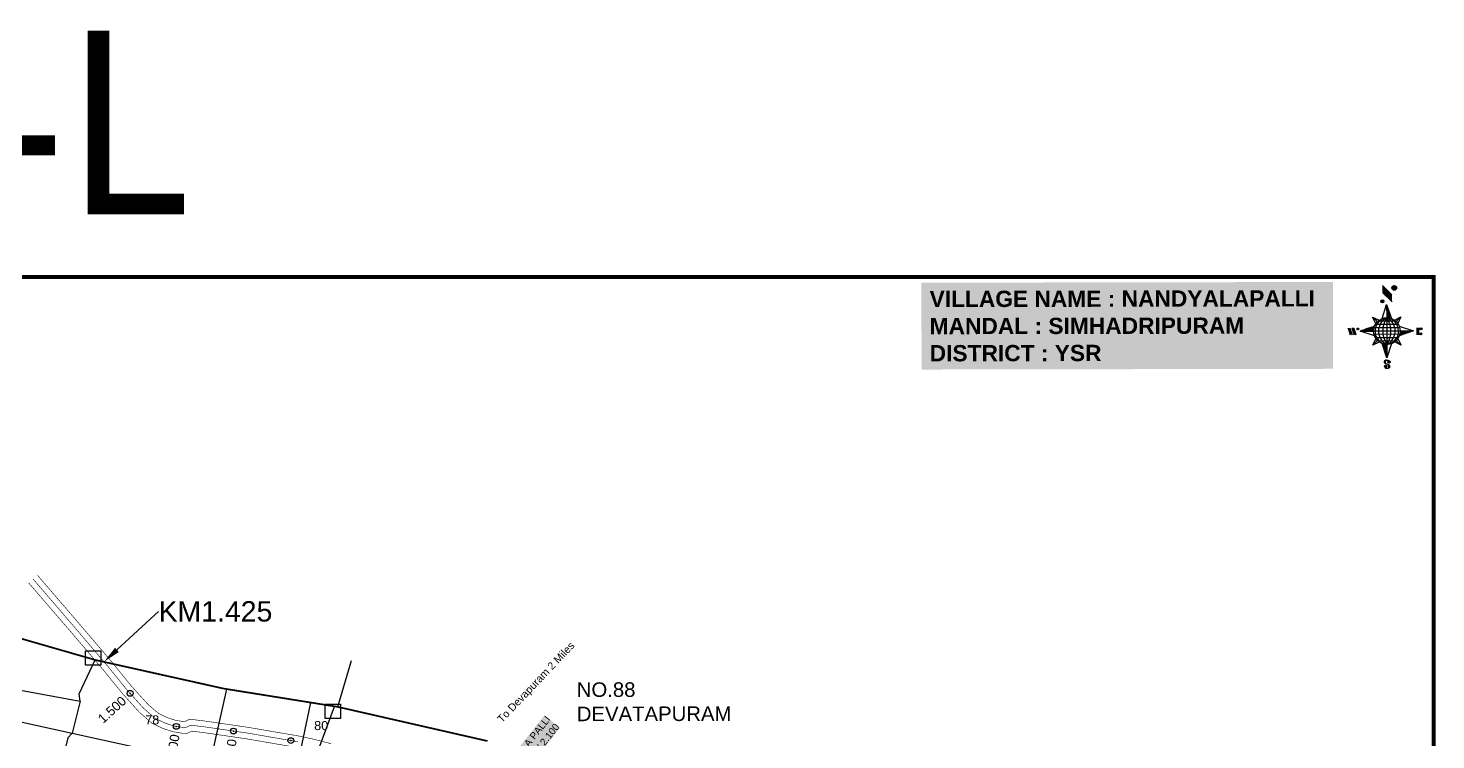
# Model space of a CAD drawing. Header units: inches. Extents: x 192109 to 198389, y 1620925 to 1624593.
# Drawn here: x 195970 to 198389, y 1623369 to 1624593 of the extents above; entities that cross this region are included whole.
import ezdxf
from ezdxf import colors
from ezdxf.entities.mleader import LeaderData, LeaderLine
from ezdxf.enums import TextEntityAlignment as Align
from ezdxf.math import Vec2, Vec3

# ---------------------------------------------------------------- set-up
doc = ezdxf.new("R2010")
doc.units = ezdxf.units.IN
doc.header["$LTSCALE"] = 15
doc.header["$MEASUREMENT"] = 0
doc.header["$PDMODE"] = 32
doc.header["$PDSIZE"] = 10
doc.linetypes.add('HIDDEN2', pattern=[0.1875, 0.125, -0.0625])
for name, color, linetype in [('AQUADUCT', 1, 'Continuous'), ('bord', 1, 'Continuous'), ('CADAS', 1, 'Continuous'), ('CANAL1', 7, 'Continuous'), ('CHANAGE', 1, 'Continuous'), ('PLOT NO', 7, 'Continuous'), ('PLOTS', 7, 'Continuous'), ('STRUCTURE', 5, 'Continuous'), ('text2', 7, 'Continuous'), ('VILLAGE BOUNDARY', 5, 'Continuous'), ('VILLAGE STONES', 240, 'Continuous')]:
    doc.layers.add(name, color=color, linetype=linetype)
doc.styles.get("Standard").update_dxf_attribs({"font": 'arial.ttf'})
doc.styles.add('TMS', font='trebuc.ttf')
pattern_1 = [(267.297113149, (-8720374.938, 50637915.138), (10.5367255337, -0.497431438), [])]
pattern_2 = [(357.297113149, (-8720374.938, 50637915.138), (0.497431438, 10.5367255337), [])]

# ---------------------------------------------------------------- blocks, each defined once
blk = doc.blocks.new('*X14')
at = {"color": 0, "linetype": 'Continuous'}
for p, q in [((6321.6, 240.5), (6322.3, 241.2)), ((6321.6, 240.3), (6322.3, 241)), ((6321.6, 240.1), (6322.3, 240.8)), ((6321.6, 239.9), (6322.4, 240.7)), ((6321.6, 239.8), (6322.4, 240.6)), ((6321.6, 239.6), (6322.5, 240.5)), ((6321.6, 239.4), (6322.5, 240.3)), ((6321.6, 239.2), (6322.6, 240.2)), ((6321.7, 239.1), (6322.6, 240.1)), ((6321.8, 240.8), (6322.4, 241.4)), ((6321.8, 239), (6322.7, 240)), ((6321.8, 239), (6322.8, 239.9)), ((6321.9, 238.9), (6322.9, 239.8)), ((6322, 238.8), (6323, 239.7)), ((6322.1, 241.3), (6322.4, 241.6)), ((6322.1, 238.7), (6323.1, 239.6)), ((6322.2, 238.6), (6323.1, 239.6)), ((6322.3, 238.5), (6323.2, 239.5)), ((6322.4, 238.5), (6323.3, 239.4)), ((6322.5, 238.4), (6323.4, 239.3)), ((6322.7, 238.4), (6323.6, 239.3)), ((6322.8, 238.3), (6323.7, 239.2)), ((6322.9, 238.3), (6323.8, 239.1)), ((6323.1, 238.2), (6323.9, 239.1)), ((6323.2, 238.2), (6324, 239)), ((6323.3, 238.2), (6324.2, 239)), ((6323.5, 238.1), (6324.3, 238.9)), ((6323.7, 238.1), (6324.4, 238.9)), ((6323.8, 238.1), (6324.6, 238.8)), ((6324.1, 238.2), (6324.7, 238.8)), ((6324.3, 238.3), (6324.9, 238.8)), ((6324.6, 238.3), (6325.1, 238.8)), ((6324.8, 238.4), (6325.2, 238.8)), ((6325.1, 238.5), (6325.4, 238.8)), ((6325.4, 238.6), (6325.6, 238.8))]:
    blk.add_line(p, q, dxfattribs=at)
blk = doc.blocks.new('*X13')
at = {"color": 0, "linetype": 'Continuous'}
for p, q in [((6324.4, 240.3), (6324.5, 240.4)), ((6324.6, 240.3), (6324.8, 240.5)), ((6324.7, 240.2), (6325, 240.5)), ((6324.8, 240.2), (6325.2, 240.6)), ((6325, 240.1), (6325.5, 240.6)), ((6325.1, 240.1), (6325.6, 240.6)), ((6325.2, 240), (6325.8, 240.6)), ((6325.3, 240), (6326, 240.6)), ((6325.4, 239.9), (6326.1, 240.6)), ((6325.5, 239.8), (6326.2, 240.5)), ((6325.6, 239.8), (6326.3, 240.5)), ((6325.7, 239.7), (6326.5, 240.4)), ((6325.9, 239.6), (6326.6, 240.3)), ((6326, 239.5), (6326.7, 240.3)), ((6326, 239.4), (6326.8, 240.2)), ((6326.1, 239.3), (6327, 240.2)), ((6326.2, 239.3), (6327.1, 240.1)), ((6326.3, 239.2), (6327.1, 240)), ((6326.4, 239.1), (6327.2, 239.9)), ((6326.5, 239), (6327.3, 239.8)), ((6326.5, 238.9), (6327.4, 239.7)), ((6326.6, 238.8), (6327.5, 239.6)), ((6326.7, 238.7), (6327.5, 239.5)), ((6326.8, 238.6), (6327.6, 239.4)), ((6326.8, 238.5), (6327.7, 239.3)), ((6326.8, 236.5), (6327.4, 237)), ((6326.9, 238.3), (6327.8, 239.2)), ((6326.9, 238.2), (6327.9, 239.1)), ((6326.9, 236.8), (6327.6, 237.4)), ((6327, 238.1), (6327.8, 239)), ((6327, 237.9), (6327.8, 238.8)), ((6327, 237.8), (6327.8, 238.6)), ((6327, 237.6), (6327.8, 238.4)), ((6327, 237.4), (6327.8, 238.2)), ((6327, 237.3), (6327.8, 238)), ((6327, 237.1), (6327.8, 237.9))]:
    blk.add_line(p, q, dxfattribs=at)
blk = doc.blocks.new('H')
at = {"layer": 'bord', "extrusion": (0.000427885, 0.004792, 0.999988)}
h = blk.add_hatch(dxfattribs=at)
h.set_pattern_fill('LINE', color=8, scale=84.387686, angle=-2.7029, style=0)
h.set_pattern_definition(pattern_2)
h.paths.add_polyline_path([(-492, 786, -0.090992), (-448, 775), (-486, 912)])
h = blk.add_hatch(dxfattribs=at)
h.set_pattern_fill('LINE', color=8, scale=84.387686, angle=-92.7029, style=0)
h.set_pattern_definition(pattern_1)
h.paths.add_polyline_path([(-625, 665, -0.090992), (-615, 710), (-751, 671)])
h = blk.add_hatch(dxfattribs=at)
h.set_pattern_fill('LINE', color=8, scale=84.387686, angle=-2.7029, style=0)
h.set_pattern_definition(pattern_2)
h.paths.add_polyline_path([(-504, 533, -0.090992), (-549, 543), (-510, 406)])
h = blk.add_hatch(dxfattribs=at)
h.set_pattern_fill('LINE', color=8, scale=84.387686, angle=-92.7029, style=0)
h.set_pattern_definition(pattern_1)
h.paths.add_polyline_path([(-246, 647), (-372, 653, -0.090992), (-382, 609)])
for p, q in [((-516, 1087, -1217), (-432, 994, -1217)), ((-519, 1020, -1217), (-435, 927, -1216)), ((-538, 774, -1216), (-487, 906, -1216)), ((-487, 906, -1216), (-493, 780, -1216)), ((-487, 906, -1216), (-448, 769, -1216)), ((-865, 701, -1215), (-847, 638, -1215)), ((-847, 700, -1215), (-829, 637, -1215)), ((-829, 699, -1215), (-811, 636, -1215)), ((-829, 699, -1215), (-811, 698, -1215)), ((-811, 698, -1215), (-794, 635, -1215)), ((-752, 665, -1215), (-615, 704, -1215)), ((-627, 794, -1216), (-567, 760, -1216)), ((-627, 794, -1216), (-584, 747, -1215)), ((-599, 731, -1215), (-627, 794, -1216)), ((-421, 753, -1216), (-359, 781, -1216)), ((-359, 781, -1216), (-405, 739, -1216)), ((-359, 781, -1216), (-392, 721, -1215)), ((-379, 693, -1215), (-246, 641, -1215)), ((-213, 669, -1215), (-217, 601, -1215)), ((-197, 600, -1215), (-194, 668, -1215)), ((-752, 665, -1215), (-625, 659, -1215)), ((-619, 614, -1215), (-752, 665, -1215)), ((-639, 526, -1214), (-606, 585, -1215)), ((-639, 526, -1214), (-593, 568, -1215)), ((-577, 553, -1215), (-639, 526, -1214)), ((-511, 400, -1214), (-549, 537, -1214)), ((-371, 513, -1214), (-431, 546, -1215)), ((-371, 513, -1214), (-414, 560, -1215)), ((-399, 576, -1215), (-371, 513, -1214)), ((-246, 641, -1215), (-383, 603, -1215)), ((-373, 647, -1215), (-246, 641, -1215)), ((-460, 533, -1215), (-511, 400, -1214)), ((-505, 527, -1214), (-511, 400, -1214))]:
    blk.add_line(p, q, dxfattribs=at)
at = {"layer": 'bord', "color": 8, "linetype": 'ByBlock', "extrusion": (0.000427885, 0.004792, 0.999988)}
for p, q in [((-375, 679, -1215), (-620, 691, -1215)), ((-386, 711, -1215), (-605, 722, -1215)), ((-411, 744, -1216), (-578, 752, -1216)), ((-493, 780, -1216), (-505, 527, -1214)), ((-373, 647, -1215), (-625, 659, -1215)), ((-378, 616, -1215), (-623, 628, -1215)), ((-392, 585, -1215), (-611, 595, -1215)), ((-420, 555, -1215), (-587, 562, -1215))]:
    blk.add_line(p, q, dxfattribs=at)
at = {"layer": 'bord', "extrusion": (0.000427885, 0.004792, 0.999988), "elevation": -1212}
for points, const_width in [([(-522, 960), (-516, 1093)], 1.61), ([(-434, 933), (-428, 1066)], 1.61), ([(-870, 707), (-846, 706)], 0.642), ([(-829, 643), (-821, 678)], 0.642), ([(-793, 641), (-782, 694)], 0.642), ([(-223, 676), (-174, 673)], 0.706), ([(-829, 643), (-855, 644)], 0.642), ([(-811, 642), (-784, 641)], 0.642), ([(-177, 605), (-226, 607)], 0.706), ([(-195, 645), (-185, 644)], 0.706)]:
    blk.add_lwpolyline(points, dxfattribs=dict(at, const_width=const_width))
for points, const_width in [([(-414, 1073, 1), (-398, 1058, 1)], 22.3), ([(-530, 950, 1), (-520, 939, 1)], 14.8), ([(-776, 697, 1), (-769, 690, 1)], 8.9), ([(-180, 618, 1), (-173, 611, 1)], 9.79), ([(-178, 667, 1), (-171, 660, 1)], 9.79), ([(-525, 322, 1), (-533, 329, 1)], 11.1), ([(-490, 362, 1), (-498, 369, 1)], 11.1)]:
    blk.add_lwpolyline(points, format="xyb", close=True, dxfattribs=dict(at, const_width=const_width))
for points in [[(-537, 317), (-531, 310), (-520, 307), (-505, 307), (-494, 310), (-486, 318), (-487, 326), (-491, 333), (-494, 336), (-503, 341), (-522, 347), (-530, 352), (-534, 355), (-537, 363), (-537, 373), (-530, 381), (-520, 384), (-504, 384), (-493, 380), (-487, 373)], [(-522, 348), (-526, 354), (-528, 361), (-528, 371), (-526, 375), (-521, 381), (-515, 384)], [(-505, 307), (-499, 312), (-497, 319), (-497, 327), (-501, 335), (-509, 343)]]:
    blk.add_lwpolyline(points, dxfattribs=at)
at = {"layer": 'bord', "extrusion": (0.000427885, 0.004792, 0.999988)}
for centre, radius in [((-406, 1065, -1212), 22.3), ((-525, 944, -1212), 14.8), ((-773, 694, -1212), 8.9), ((-498, 659, -1212), 127), ((-177, 615, -1212), 9.79), ((-174, 663, -1212), 9.79), ((-529, 325, -1212), 11.1), ((-494, 365, -1212), 11.1)]:
    blk.add_circle(centre, radius, dxfattribs=at)
at = {"layer": 'bord', "color": 8, "linetype": 'ByBlock', "extrusion": (0.000427885, 0.004792, 0.999988)}
for centre, radius, start, end in [((-482, 658, -1212), 128, 94.9254, 259.6691), ((-437, 656, -1212), 141, 113.2864, 241.308), ((-316, 651, -1212), 222, 142.5892, 212.0053), ((-560, 662, -1212), 141, 293.2864, 61.308), ((-681, 668, -1212), 222, 322.5892, 32.0053), ((-515, 660, -1212), 128, 274.9254, 79.6691)]:
    blk.add_arc(centre, radius, start, end, dxfattribs=at)
at = {"layer": 'bord', "extrusion": (0.000427885, 0.004792, 0.999988)}
for points in [[(-516, 1093, -1212), (-431, 1000, -1212), (-519, 1026, -1212), (-434, 933, -1212)], [(-864, 707, -1212), (-846, 706, -1212), (-846, 644, -1212), (-829, 643, -1212)], [(-829, 705, -1212), (-811, 704, -1212), (-811, 642, -1212), (-793, 641, -1212)], [(-193, 674, -1212), (-197, 606, -1212), (-213, 675, -1212), (-216, 607, -1212)]]:
    blk.add_solid(points, dxfattribs=at)
at = {"layer": 'bord', "extrusion": (0.000427885, 0.004792, 0.999988), "xscale": 7.977342409717546, "yscale": 7.977342409717546, "zscale": 7.977342409717546, "rotation": 138.0840426661453}
for name, p in [('*X13', (38301, -31929, -1212)), ('*X14', (38314, -31951, -1212))]:
    blk.add_blockref(name, p, dxfattribs=at)

msp = doc.modelspace()

# ---------------------------------------------------------------- linework, layer by layer
at = {"layer": 'CANAL1', "color": 1, "linetype": 'HIDDEN2', "ltscale": 4, "const_width": 1}
msp.add_lwpolyline([(195978.2, 1623645.8), (196051.2, 1623560.9), (196106.6, 1623495.9), (196139, 1623455.9), (196168, 1623423.7), (196188.3, 1623406.2), (196205.7, 1623397.9), (196221.2, 1623393), (196239.7, 1623390.1), (196249, 1623394.5), (196270, 1623392.1), (196346, 1623381.1), (196433.6, 1623366)], dxfattribs=at)
at = {"layer": 'CANAL1', "color": 200, "const_width": 1}
for points in [[(195985.6, 1623652.5), (196058.8, 1623567.4), (196114.3, 1623502.3), (196146.6, 1623462.4), (196175.1, 1623430.9), (196193.8, 1623414.6), (196209.4, 1623407.3), (196223.5, 1623402.8), (196238.2, 1623400.5), (196247.4, 1623404.8), (196271.3, 1623402), (196347.6, 1623390.9), (196435.5, 1623375.8), (196464.4, 1623369.5), (196490.1, 1623362.8)], [(195970.7, 1623639.1), (196043.6, 1623554.4), (196098.9, 1623489.5), (196131.4, 1623449.4), (196161, 1623416.6), (196182.8, 1623397.7), (196202.1, 1623388.6), (196218.9, 1623383.3), (196241.1, 1623379.7), (196250.7, 1623384.3), (196268.7, 1623382.2), (196344.5, 1623371.2), (196431.7, 1623356.2)]]:
    msp.add_lwpolyline(points, dxfattribs=at)
at = {"layer": 'PLOTS'}
for points in [[(196057.3, 1623448.5), (196085, 1623506.7)], [(195754, 1623492.2), (196059.1, 1623435.6), (196057.3, 1623448.5)], [(195743.1, 1623447.5), (196045.2, 1623381), (196282.7, 1623328.7), (196311.2, 1623456.2)], [(196059.1, 1623435.6), (196045.2, 1623381), (196038, 1623372.7), (196028.3, 1623332.7), (196017.3, 1623301), (196005.5, 1623269.4), (195998.1, 1623254.5), (195989.2, 1623226), (195938.2, 1623137.9)], [(196455, 1623433.5), (196405.1, 1623195.8), (196451.9, 1623307.6), (196496.2, 1623426.9)]]:
    msp.add_lwpolyline(points, dxfattribs=at)
at = {"layer": 'text2', "color": 5, "const_width": 7}
msp.add_lwpolyline([(193484.3, 1624165.2), (198385.6, 1624165.2), (198385.6, 1620928.6), (193484.3, 1620928.6)], close=True, dxfattribs=at)
at = {"layer": 'text2'}
msp.add_lwpolyline([(196519.9, 1623422.3), (196502, 1623426)], dxfattribs=at)
at = {"layer": 'text2', "color": 3}
for p in [(196145, 1623449.3), (196224.4, 1623392.5), (196322.5, 1623384.5), (196421.2, 1623368.1)]:
    msp.add_point(p, dxfattribs=at)
at = {"layer": 'VILLAGE BOUNDARY', "ltscale": 5, "const_width": 3}
msp.add_lwpolyline([(195860.3, 1623571.4), (196085, 1623506.7), (196305.6, 1623457.5), (196502, 1623426), (196759.2, 1623367.3)], dxfattribs=at)
at = {"layer": 'VILLAGE BOUNDARY'}
for points in [[(196068.1, 1623522.1), (196094.5, 1623522.2), (196094.5, 1623497.5), (196068.1, 1623497.5)], [(196480.1, 1623430.9), (196506.5, 1623430.9), (196506.5, 1623406.2), (196480.1, 1623406.2)]]:
    msp.add_lwpolyline(points, close=True, dxfattribs=at)
msp.add_lwpolyline([(196502, 1623426), (196525.3, 1623506)], dxfattribs=at)

# ---------------------------------------------------------------- block references
at = {"layer": 'AQUADUCT', "color": 1, "xscale": 0.1811299280544328, "yscale": 0.1811299280544328, "zscale": 0.1811299280544328, "rotation": 3.078330600073182}
msp.add_blockref('H', (198401.5, 1623958.7, 220.1), dxfattribs=at)

# ---------------------------------------------------------------- texts
at = {"layer": 'CADAS', "color": 2, "style": 'TMS'}
msp.add_text('A2-L', height=315.69, dxfattribs=at).set_placement((195401.8, 1624272.7))
at = {"layer": 'CHANAGE'}
for s, rotation, p in [('1.500', 42.1338, (196134.6, 1623439.9)), ('1.600', 80.9649, (196222.2, 1623378.7)), ('1.700', 81.758, (196320.5, 1623370.6))]:
    msp.add_text(s, height=16, rotation=rotation, dxfattribs=at).set_placement(p, align=Align.MIDDLE_RIGHT)
at = {"layer": 'PLOT NO'}
msp.add_text('To Devapuram 2 Miles ', height=13, rotation=46.477, dxfattribs=at).set_placement((196784.1, 1623397.8))
for s, p in [('78', (196183, 1623403.7)), ('80', (196473.4, 1623393.9))]:
    msp.add_text(s, height=15.56, rotation=0.1003, dxfattribs=at).set_placement(p, align=Align.MIDDLE_CENTER)
at = {"layer": 'PLOT NO', "color": 1, "insert": (196912.6, 1623468.1), "char_height": 25, "width": 265.904, "attachment_point": 1, "rotation": 0.1003}
msp.add_mtext('NO.88 DEVATAPURAM', dxfattribs=at)
at = {"layer": 'STRUCTURE', "color": 5, "insert": (196723.3, 1623240.2), "char_height": 12, "width": 216.112, "attachment_point": 1, "rotation": 51.694, "bg_fill": 1, "box_fill_scale": 1.1, "bg_fill_color": 7, "bg_fill_true_color": 16777215, "bg_fill_transparency": 0}
msp.add_mtext('\\pi27.9588;R/S-OT NANDYLA PALLI \\P\\pi19.44584;MAJOR @KM2.058/ 2.100', dxfattribs=at)
at = {"layer": 'text2', "insert": (197519, 1624141.2), "char_height": 27.98, "width": 679.262, "attachment_point": 1, "rotation": 0.1003, "bg_fill": 1, "box_fill_scale": 1.5, "bg_fill_color": 9, "bg_fill_transparency": 0}
msp.add_mtext('{\\fArial|b1|i0|c0|p34;\\C1;VILLAGE NAME :\\C5; NANDYALAPALLI\\P\\C1;MANDAL : \\C5;SIMHADRIPURAM\\P\\C1;DISTRICT : \\C5;YSR}', dxfattribs=at)

# ---------------------------------------------------------------- leaders
at = {"layer": 'VILLAGE STONES', "color": 1}
ml = msp.add_multileader_mtext('Standard', dxfattribs=at)
ml.set_content('KM1.425', color=1)
ml.set_leader_properties()
ml.build(insert=Vec2(0, 0))
ml.multileader.update_dxf_attribs({"dogleg_length": 0.36, "arrow_head_size": 30})
ctx = ml.context
ctx.base_point, ctx.char_height, ctx.arrow_head_size, ctx.landing_gap_size, ctx.plane_origin = Vec3(196193.7, 1623589.9), 35, 30, 0.09, Vec3(196481.3, 1623528.5)
notes = []
notes.append((ctx, [(0, (1, 1, 0), (196193.7, 1623589.9), (1, 0), 1.396927018504357e-11, [(0, [(196100.3, 1623503.7)], 0, [])])]))
ctx.mtext.insert, ctx.mtext.flow_direction = Vec3(196193.8, 1623607.7), 5
for ctx, leaders in notes:
    for number, flags, end, landing, length, lines in leaders:
        leader = LeaderData()
        leader.index, (leader.has_last_leader_line, leader.has_dogleg_vector, leader.attachment_direction) = number, flags
        leader.last_leader_point, leader.dogleg_vector, leader.dogleg_length = Vec3(end), Vec3(landing), length
        for number, points, colour, breaks in lines:
            line = LeaderLine()
            line.index, line.vertices, line.color, line.breaks = number, Vec3.list(points), colors.encode_raw_color(colour), breaks
            leader.lines.append(line)
        ctx.leaders.append(leader)

doc.saveas('drawing.dxf')
